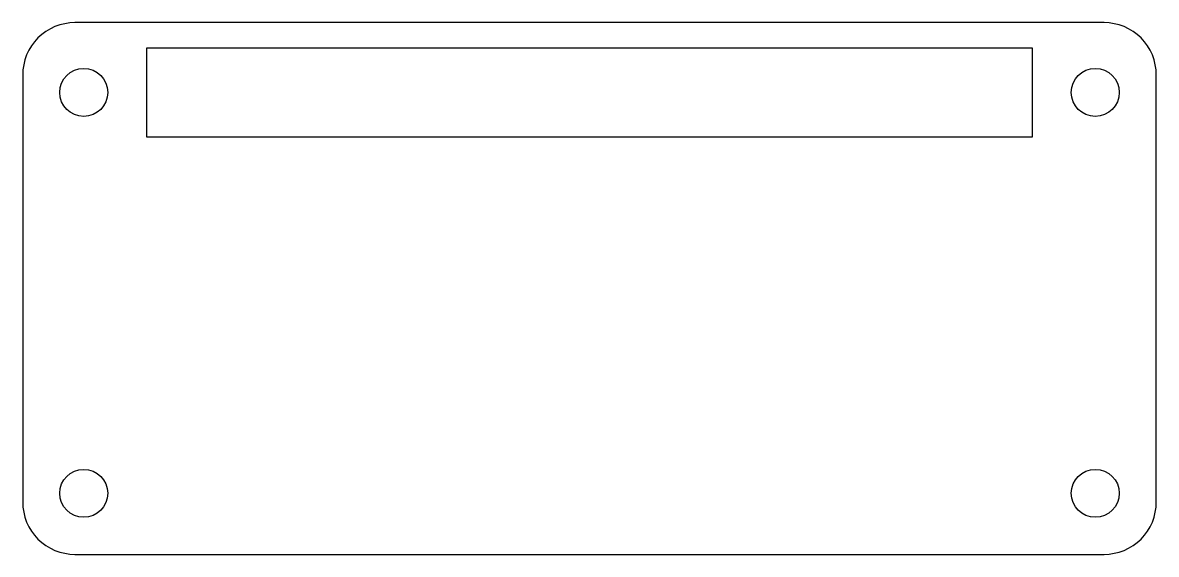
# Model space of a CAD drawing. Extents: x 0 to 65, y 0 to 30.5.
import ezdxf

# ---------------------------------------------------------------- set-up
doc = ezdxf.new("R2010")
doc.units = 0
doc.layers.get('0').update_dxf_attribs({"linetype": 'continuous'})

# ---------------------------------------------------------------- blocks, each defined once
blk = doc.blocks.new('SKETCH')
at = {"color": 7}
blk.add_lwpolyline([(3, 0), (62, 0, 0.414214), (65, 3), (65, 27.5, 0.414214), (62, 30.5), (3, 30.5, 0.414214), (0, 27.5), (0, 3, 0.414214)], format="xyb", close=True, dxfattribs=at)
blk.add_lwpolyline([(57.9, 23.96), (57.9, 29.04), (7.1, 29.04), (7.1, 23.96), (57.9, 23.96)], dxfattribs=at)
for centre in [(3.5, 26.5), (61.5, 26.5), (3.5, 3.5), (61.5, 3.5)]:
    blk.add_circle(centre, 1.375, dxfattribs=at)

msp = doc.modelspace()

# ---------------------------------------------------------------- block references
at = {"color": 7}
msp.add_blockref('SKETCH', (0, 0), dxfattribs=at)

doc.saveas('drawing.dxf')
